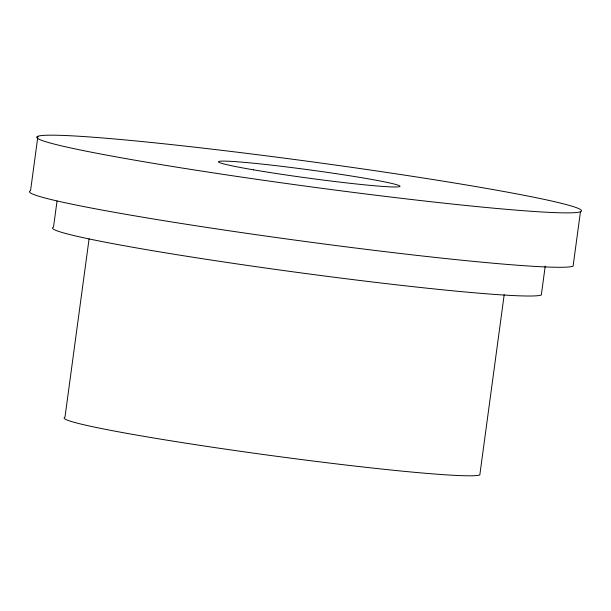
<?xml version="1.0" encoding="UTF-8"?>
<svg xmlns="http://www.w3.org/2000/svg" width="611" height="611" viewBox="0 0 611 611"><rect width="100%" height="100%" fill="white"/><g stroke="black" fill="none" stroke-linecap="round" stroke-linejoin="round"><path stroke-width="0.92" d="M37.905 136.314L30.55 190.724A274.828 12.464 7.7 0 0 277.547 237.702A274.828 12.464 7.7 0 0 573.095 266.167L580.45 211.757A274.828 12.464 7.7 0 0 194.565 147.159A274.828 12.464 7.7 0 0 152.521 163.19A274.828 12.464 7.7 0 0 580.45 211.757M57.029 201.065L53.501 227.177A247.111 11.212 7.7 0 0 275.584 269.42A247.111 11.212 7.7 0 0 541.315 295.014L545.226 266.098M89.084 238.863L64.965 417.26A210.146 9.532 7.7 0 0 253.832 453.179A210.146 9.532 7.7 0 0 479.818 474.946L504.197 294.662M253.473 169.827A91.612 4.155 7.7 0 0 399.113 186.745A91.612 4.155 7.7 0 0 274.95 165.535A91.612 4.155 7.7 0 0 253.473 169.827"/></g></svg>
